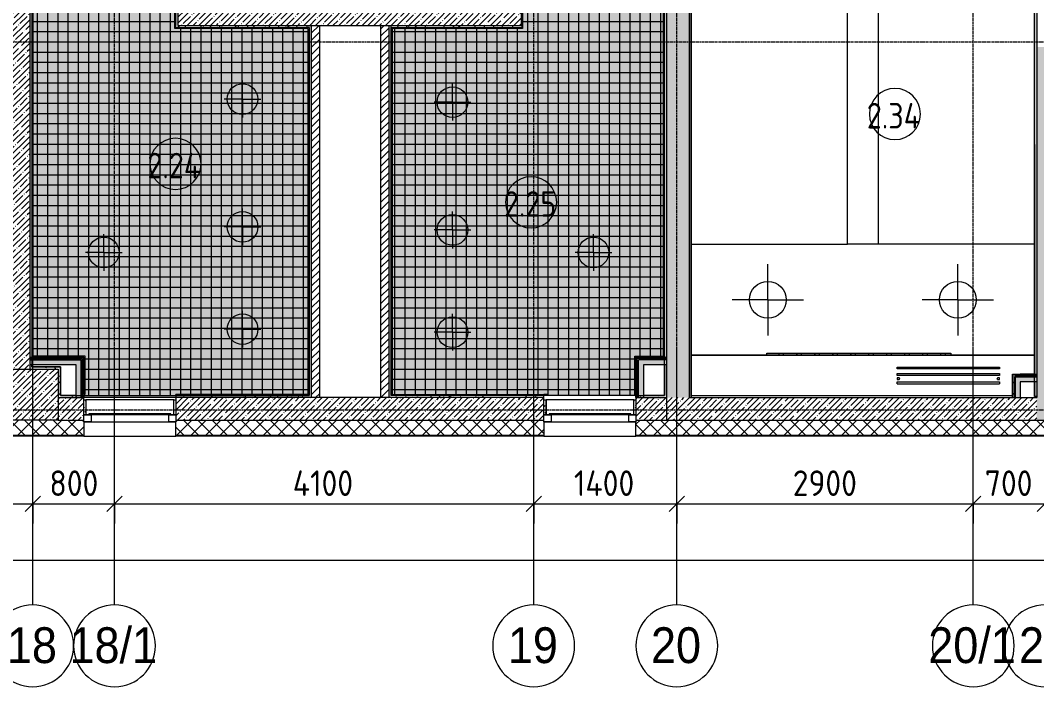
# Model space of a CAD drawing. Header units: millimetres. Extents: x 34897 to 231692, y -8553 to 29000.
# Drawn here: x 65539 to 75480, y -2706 to 3810 of the extents above; entities that cross this region are included whole.
import ezdxf

# ---------------------------------------------------------------- set-up
doc = ezdxf.new("R2010")
doc.units = ezdxf.units.MM
doc.linetypes.add('Осевая', pattern=[31.75, 6.35, -4.7625, 15.875, -4.7625])
for name, color, linetype, lineweight in [('A-ANNO-DIMS', 7, 'Continuous', 9), ('A-ANNO-DIMS-100', 7, 'Continuous', 9), ('A-AREA-IDEN', 7, 'Continuous', 9), ('A-CLNG-PATT', 7, 'Continuous', 9), ('A-GLAZ', 7, 'Continuous', 9), ('A-GLAZ-1', 7, 'Continuous', 13), ('A-WALL', 7, 'Continuous', 9), ('I-WALL', 7, 'Continuous', 9), ('M-EQPM', 7, 'Continuous', 9), ('S-COLS', 7, 'Continuous', 9), ('S-STRS-MBND', 7, 'Continuous', 9), ('Знаки', 7, 'Continuous', 9), ('Оси', 7, 'Continuous', 9), ('Оси-1', 7, 'Continuous', 20), ('Оси-2', 7, 'Осевая', 9)]:
    doc.layers.add(name, color=color, linetype=linetype, lineweight=lineweight)
for name, color, linetype, lineweight, true_color in [('A-ANNO-NOTE', 1, 'Continuous', 9, 0xff0000), ('A-CLNG-1', 7, 'Continuous', 9, 0xeaeaea), ('A-WALL-1', 7, 'Continuous', 9, 0x3c3c3c), ('A-WALL-2', 7, 'Continuous', 9, 0x535353), ('A-WALL-FNSH-1', 7, 'Continuous', 9, 0x3c3c3c), ('I-WALL-1', 7, 'Continuous', 9, 0x535353), ('S-COLS-1', 9, 'Continuous', 9, 0x808080), ('S-COLS-2', 7, 'Continuous', 9, 0x3c3c3c)]:
    doc.layers.add(name, color=color, linetype=linetype, lineweight=lineweight, true_color=true_color)
doc.layers.add('A-CLNG-PATT-1', color=7, linetype='Continuous', lineweight=9, transparency=1)
doc.styles.add('Arial', font='arial.ttf', dxfattribs={"width": 0.9, "height": 350})
doc.styles.add('GOST Common', font='GOST_Common.ttf', dxfattribs={"width": 0.9, "height": 250})
doc.styles.add('ISOCPEUR', font='isocpeur.ttf', dxfattribs={"width": 0.9, "height": 250})
doc.dimstyles.new('ISO-2_5_0_9К_БОЛЬШОЙ', dxfattribs={"dimscale": 304.8, "dimtxt": 248.995294, "dimasz": 0.492126, "dimexe": 0.393701, "dimexo": 0.984252, "dimgap": 0, "dimtad": 1, "dimdec": 0, "dimrnd": 10, "dimzin": 0, "dimdsep": 46, "dimtxsty": 'ISOCPEUR', "dimblk1": 'OBLIQUE', "dimblk2": 'OBLIQUE', "dimsah": 1, "dimcen": 0.09, "dimdle": 0.393701, "dimazin": 0, "dimtfac": 1, "dimtdec": 4, "dimtix": 1, "dimtmove": 0, "dimatfit": 3, "dimfxl": 1, "dimtvp": 1, "dimtolj": 1, "dimtzin": 0, "dimarcsym": 2})
pattern_1 = [(45, (0, 0), (-57.02463, 57.02463), []), (45, (57.025, 0), (-57.02463, 57.02463), [100.806, -20.161, 3.353, -16.808])]
pattern_2 = [(45, (0, 0), (-35.35534, 35.35534), [])]
pattern_3 = [(0, (0, 0), (121.92, 30.48), [10.058, -81.382, 10.058, -81.382, -487.68]), (0, (0, 0), (121.92, 30.48), [-182.88, 10.058, -172.822, 10.058, -81.382, -213.36]), (0, (0, 0), (121.92, 30.48), [-457.2, 10.058, -50.902, 10.058, -142.342]), (120, (45.72, 15.24), (-87.356454, 90.345817), [10.058, -81.382, 10.058, -81.382, -487.68]), (120, (45.72, 15.24), (-87.356454, 90.345817), [-182.88, 10.058, -172.822, 10.058, -81.382, -213.36]), (120, (45.72, 15.24), (-87.356454, 90.345817), [-457.2, 10.058, -50.902, 10.058, -142.342]), (240, (60.96, 76.2), (-34.563546, -120.825817), [10.058, -81.382, 10.058, -81.382, -487.68]), (240, (60.96, 76.2), (-34.563546, -120.825817), [-182.88, 10.058, -172.822, 10.058, -81.382, -213.36]), (240, (60.96, 76.2), (-34.563546, -120.825817), [-457.2, 10.058, -50.902, 10.058, -142.342])]
pattern_4 = [(45, (0, 0), (-106.06602, 106.06602), []), (135, (0, 0), (-106.06602, -106.06602), [])]

# ---------------------------------------------------------------- blocks, each defined once
blk = doc.blocks.new('BSC_Колонна _Прямоугольная - 500х500-V10-Сводный план потолков 2 этажа в осях 12-23')
at = {"layer": 'S-COLS-1'}
h = blk.add_hatch(dxfattribs=at)
h.set_pattern_fill('FP_11', color=256, style=0, pattern_type=2)
h.set_pattern_definition([(45, (-65660, -150), (-57.02463, 57.02463), []), (45, (-65602.975, -150), (-57.02463, 57.02463), [100.806, -20.161, 3.353, -16.808])])
h.paths.add_polyline_path([(-250, -250), (250, -250), (250, 250), (-250, 250), (-250, 192.6)])
at = {"layer": 'S-COLS-2'}
for p, q in [((-250, 250), (250, 250)), ((-250, -250), (-250, 250)), ((250, 250), (250, -250)), ((250, -250), (-250, -250))]:
    blk.add_line(p, q, dxfattribs=at)
blk = doc.blocks.new('120_Окно_СКБ_1Ст - 120_Окно_СКБ_1Ст 900х2500_h_-22445987-Сводный план потолков 2 этажа в осях 12-23')
at = {"layer": 'A-GLAZ'}
for p, q in [((450, -57), (-450, -57)), ((-450, -127), (450, -127))]:
    blk.add_line(p, q, dxfattribs=at)
at = {"layer": 'A-GLAZ-1'}
for p, q in [((-450, -127), (-450, -57)), ((-450, -57), (-380, -57)), ((-380, -57), (-380, -127)), ((380, -127), (380, -57)), ((380, -57), (450, -57)), ((450, -57), (450, -127)), ((-380, -127), (-450, -127)), ((-400, -127), (-400, -137)), ((-400, -137), (400, -137)), ((400, -137), (-400, -137)), ((-330, -137), (-330, -127)), ((330, -137), (330, -127)), ((450, -127), (380, -127)), ((400, -137), (400, -127))]:
    blk.add_line(p, q, dxfattribs=at)
blk = doc.blocks.new('radiator_prado_classic_z_tip_30_po exemplyaru - Classic Z Тип 30-500-30677907-Сводный план потолков 2 этажа в осях 12-23')
at = {"layer": 'M-EQPM'}
for p, q in [((0, 210), (0, 228)), ((0, 228), (1000, 228)), ((1000, 210), (0, 210)), ((1000, 228), (1000, 210)), ((0, 146), (0, 164)), ((0, 164), (1000, 164)), ((1000, 146), (0, 146)), ((17.5, 121.5), (0, 121.5)), ((17.5, 121.5), (0, 121.5)), ((0, 121.5), (0, 121.2)), ((0, 121.2), (0, 121.5)), ((0, 121.2), (0, 114)), ((0, 114), (0, 106.8)), ((0, 106.8), (0, 106.5)), ((0, 106.5), (0, 106.8)), ((0, 106.5), (17.5, 106.5)), ((0, 106.5), (17.5, 106.5)), ((1000, 121.5), (982.5, 121.5)), ((1000, 121.5), (982.5, 121.5)), ((982.5, 106.5), (1000, 106.5)), ((982.5, 106.5), (1000, 106.5)), ((1000, 164), (1000, 146)), ((1000, 121.5), (1000, 121.2)), ((1000, 121.2), (1000, 121.5)), ((1000, 121.5), (1000, 121.2)), ((1000, 106.5), (1000, 121.5)), ((1000, 106.8), (1000, 106.5)), ((1000, 106.5), (1000, 106.8)), ((1000, 106.8), (1000, 106.5)), ((0, 64), (0, 82)), ((0, 82), (1000, 82)), ((0, 64), (1000, 64)), ((1000, 82), (1000, 64))]:
    blk.add_line(p, q, dxfattribs=at)
for points, knots in [([(25, 114), (24.5, 114.5), (23.6, 115.4), (22.4, 116.6), (21.6, 117.4), (21.1, 117.9), (20.8, 118.2), (20.5, 118.5), (20.2, 118.8), (19.9, 119.2), (19.6, 119.4), (19.3, 119.7), (19, 120), (18.7, 120.3), (18.5, 120.5), (18.3, 120.7), (18.1, 120.9), (17.9, 121.1), (17.8, 121.2), (17.7, 121.3), (17.5, 121.5), (17.5, 121.5), (17.5, 121.5)], [0, 0, 0, 0, 0.142857, 0.285714, 0.357143, 0.392857, 0.428571, 0.464286, 0.5, 0.535714, 0.571429, 0.607143, 0.642857, 0.678571, 0.714286, 0.75, 0.785714, 0.821429, 0.857143, 0.892857, 0.928571, 1, 1, 1, 1]), ([(17.5, 106.5), (17.5, 106.5), (17.5, 106.5), (17.7, 106.7), (17.8, 106.8), (17.9, 106.9), (18.1, 107.1), (18.3, 107.3), (18.5, 107.5), (18.7, 107.7), (19, 108), (19.3, 108.3), (19.6, 108.6), (19.9, 108.8), (20.3, 109.3), (20.7, 109.7), (21.1, 110.1), (21.6, 110.6), (22.4, 111.4), (23.6, 112.6), (24.5, 113.5), (25, 114)], [0, 0, 0, 0, 0.071429, 0.107143, 0.142857, 0.178571, 0.214286, 0.25, 0.285714, 0.321429, 0.357143, 0.392857, 0.428571, 0.464286, 0.5, 0.571429, 0.607143, 0.642857, 0.714286, 0.857143, 1, 1, 1, 1]), ([(982.5, 121.5), (982.5, 121.5), (982.5, 121.5), (982.3, 121.3), (982.2, 121.2), (982.1, 121.1), (981.9, 120.9), (981.7, 120.7), (981.5, 120.5), (981.3, 120.3), (981, 120), (980.7, 119.7), (980.4, 119.4), (980.1, 119.2), (979.7, 118.7), (979.3, 118.3), (978.9, 117.9), (978.4, 117.4), (977.6, 116.6), (976.4, 115.4), (975.5, 114.5), (975, 114)], [0, 0, 0, 0, 0.071429, 0.107143, 0.142857, 0.178571, 0.214286, 0.25, 0.285714, 0.321429, 0.357143, 0.392857, 0.428571, 0.464286, 0.5, 0.571429, 0.607143, 0.642857, 0.714286, 0.857143, 1, 1, 1, 1]), ([(975, 114), (975.5, 113.5), (976.4, 112.6), (977.6, 111.4), (978.4, 110.6), (978.9, 110.1), (979.2, 109.8), (979.5, 109.5), (979.8, 109.2), (980.1, 108.8), (980.4, 108.6), (980.7, 108.3), (981, 108), (981.3, 107.7), (981.5, 107.5), (981.7, 107.3), (981.9, 107.1), (982.1, 106.9), (982.2, 106.8), (982.3, 106.7), (982.5, 106.5), (982.5, 106.5), (982.5, 106.5)], [0, 0, 0, 0, 0.142857, 0.285714, 0.357143, 0.392857, 0.428571, 0.464286, 0.5, 0.535714, 0.571429, 0.607143, 0.642857, 0.678571, 0.714286, 0.75, 0.785714, 0.821429, 0.857143, 0.892857, 0.928571, 1, 1, 1, 1])]:
    blk.add_open_spline(points, degree=3, knots=knots, dxfattribs=at)
blk = doc.blocks.new('Съемный металлический экран с перфорацией - E1-31419150-Сводный план потолков 2 этажа в осях 12-23')
at = {"layer": 'Знаки'}
h = blk.add_hatch(dxfattribs=at)
h.set_pattern_fill('FP_57', color=256, style=0, pattern_type=2)
h.set_pattern_definition([(0, (-72821.406, -535), (0, 50.8), [13.612, -74.376]), (60, (-72796.006, -528.194), (-43.99409, 25.4), [13.612, -74.376]), (120, (-72789.2, -502.794), (-43.99409, -25.4), [13.612, -74.376]), (30, (-72807.79, -535), (9e-05, 101.59984), [13.612, -87.988]), (30, (-72833.19, -491.01), (9e-05, 101.59984), [13.612, -87.988]), (150, (-72821.41, -535), (-87.98809, -50.79984), [13.612, -87.988]), (150, (-72796.01, -491.01), (-87.98809, -50.79984), [13.612, -87.988]), (90, (-72789.2, -516.41), (-87.988, 50.8), [13.612, -87.988]), (90, (-72840, -516.41), (-87.988, 50.8), [13.612, -87.988])])
h.paths.add_polyline_path([(1236.9, 0), (1800, 0), (1800, 20), (0, 20), (0, 0), (1055, 0)])
for p, q in [((0, 0), (0, 20)), ((0, 20), (1800, 20)), ((1800, 0), (0, 0)), ((1800, 20), (1800, 0))]:
    blk.add_line(p, q, dxfattribs=at)
blk = doc.blocks.new('Ось сетки - D8-29747960-Сводный план потолков 2 этажа в осях 12-23')
at = {"layer": 'Оси-1'}
for start, end in [(360, 180), (180, 360)]:
    blk.add_arc((0, 0), 4, start, end, dxfattribs=at)
blk = doc.blocks.new('DIMBLOCK11-Сводный план потолков 2 этажа в осях 12-23')
at = {"layer": 'A-ANNO-DIMS-100'}
for p, q in [((61160, -1111.8), (61160, -797.9)), ((65660, -1111.8), (65660, -797.9)), ((61160, -917.9), (65660, -917.9)), ((61160, -917.9), (61160, -1111.8)), ((65660, -917.9), (65660, -1111.8))]:
    blk.add_line(p, q, dxfattribs=at)
at = {"layer": 'A-ANNO-DIMS-100', "lineweight": 20}
for p, q in [((61160, -917.9), (61235, -842.9)), ((65660, -917.9), (65735, -842.9)), ((61160, -917.9), (61085, -992.9)), ((65660, -917.9), (65585, -992.9))]:
    blk.add_line(p, q, dxfattribs=at)
at = {"layer": 'A-ANNO-DIMS-100', "color": 0, "insert": (63082, -591.3), "char_height": 250, "width": 787.208, "attachment_point": 1, "line_spacing_factor": 1.149209, "style": 'ISOCPEUR'}
blk.add_mtext('4500', dxfattribs=at)
blk = doc.blocks.new('_Oblique')
at = {"color": 0, "linetype": 'ByBlock', "lineweight": -2}
blk.add_line((-0.5, -0.5), (0.5, 0.5), dxfattribs=at)
blk = doc.blocks.new('DIMBLOCK12-Сводный план потолков 2 этажа в осях 12-23')
at = {"layer": 'A-ANNO-DIMS-100'}
for p, q in [((65660, -1111.8), (65660, -797.9)), ((66460, -1111.8), (66460, -797.9)), ((65660, -917.9), (66460, -917.9)), ((65660, -917.9), (65660, -1111.8)), ((66460, -917.9), (66460, -1111.8))]:
    blk.add_line(p, q, dxfattribs=at)
at = {"layer": 'A-ANNO-DIMS-100', "lineweight": 20}
for p, q in [((65660, -917.9), (65735, -842.9)), ((66460, -917.9), (66535, -842.9)), ((65660, -917.9), (65585, -992.9)), ((66460, -917.9), (66385, -992.9))]:
    blk.add_line(p, q, dxfattribs=at)
at = {"layer": 'A-ANNO-DIMS-100', "color": 0, "insert": (65823, -591.3), "char_height": 250, "width": 568.858, "attachment_point": 1, "line_spacing_factor": 1.149209, "style": 'ISOCPEUR'}
blk.add_mtext('800', dxfattribs=at)
blk = doc.blocks.new('DIMBLOCK13-Сводный план потолков 2 этажа в осях 12-23')
at = {"layer": 'A-ANNO-DIMS-100'}
for p, q in [((66460, -1111.8), (66460, -797.9)), ((70560, -1111.8), (70560, -797.9)), ((66460, -917.9), (70560, -917.9)), ((66460, -917.9), (66460, -1111.8)), ((70560, -917.9), (70560, -1111.8))]:
    blk.add_line(p, q, dxfattribs=at)
at = {"layer": 'A-ANNO-DIMS-100', "lineweight": 20}
for p, q in [((66460, -917.9), (66535, -842.9)), ((70560, -917.9), (70635, -842.9)), ((66460, -917.9), (66385, -992.9)), ((70560, -917.9), (70485, -992.9))]:
    blk.add_line(p, q, dxfattribs=at)
at = {"layer": 'A-ANNO-DIMS-100', "color": 0, "insert": (68203.5, -591.3), "char_height": 250, "width": 735.494, "attachment_point": 1, "line_spacing_factor": 1.149209, "style": 'ISOCPEUR'}
blk.add_mtext('4100', dxfattribs=at)
blk = doc.blocks.new('DIMBLOCK14-Сводный план потолков 2 этажа в осях 12-23')
at = {"layer": 'A-ANNO-DIMS-100'}
for p, q in [((70560, -1111.8), (70560, -797.9)), ((71960, -1111.8), (71960, -797.9)), ((70560, -917.9), (71960, -917.9)), ((70560, -917.9), (70560, -1111.8)), ((71960, -917.9), (71960, -1111.8))]:
    blk.add_line(p, q, dxfattribs=at)
at = {"layer": 'A-ANNO-DIMS-100', "lineweight": 20}
for p, q in [((70560, -917.9), (70635, -842.9)), ((71960, -917.9), (72035, -842.9)), ((70560, -917.9), (70485, -992.9)), ((71960, -917.9), (71885, -992.9))]:
    blk.add_line(p, q, dxfattribs=at)
at = {"layer": 'A-ANNO-DIMS-100', "color": 0, "insert": (70953.5, -591.3), "char_height": 250, "width": 735.494, "attachment_point": 1, "line_spacing_factor": 1.149209, "style": 'ISOCPEUR'}
blk.add_mtext('1400', dxfattribs=at)
blk = doc.blocks.new('DIMBLOCK15-Сводный план потолков 2 этажа в осях 12-23')
at = {"layer": 'A-ANNO-DIMS-100'}
for p, q in [((71960, -1111.8), (71960, -797.9)), ((74860, -1111.8), (74860, -797.9)), ((71960, -917.9), (74860, -917.9)), ((71960, -917.9), (71960, -1111.8)), ((74860, -917.9), (74860, -1111.8))]:
    blk.add_line(p, q, dxfattribs=at)
at = {"layer": 'A-ANNO-DIMS-100', "lineweight": 20}
for p, q in [((71960, -917.9), (72035, -842.9)), ((74860, -917.9), (74935, -842.9)), ((71960, -917.9), (71885, -992.9)), ((74860, -917.9), (74785, -992.9))]:
    blk.add_line(p, q, dxfattribs=at)
at = {"layer": 'A-ANNO-DIMS-100', "color": 0, "insert": (73094, -591.3), "char_height": 250, "width": 758.478, "attachment_point": 1, "line_spacing_factor": 1.149209, "style": 'ISOCPEUR'}
blk.add_mtext('2900', dxfattribs=at)
blk = doc.blocks.new('DIMBLOCK16-Сводный план потолков 2 этажа в осях 12-23')
at = {"layer": 'A-ANNO-DIMS-100'}
for p, q in [((74860, -1111.8), (74860, -797.9)), ((75560, -1111.8), (75560, -797.9)), ((74860, -917.9), (75560, -917.9)), ((74860, -917.9), (74860, -1111.8)), ((75560, -917.9), (75560, -1111.8))]:
    blk.add_line(p, q, dxfattribs=at)
at = {"layer": 'A-ANNO-DIMS-100', "lineweight": 20}
for p, q in [((74860, -917.9), (74935, -842.9)), ((75560, -917.9), (75635, -842.9)), ((74860, -917.9), (74785, -992.9)), ((75560, -917.9), (75485, -992.9))]:
    blk.add_line(p, q, dxfattribs=at)
at = {"layer": 'A-ANNO-DIMS-100', "color": 0, "insert": (74973, -591.3), "char_height": 250, "width": 568.858, "attachment_point": 1, "line_spacing_factor": 1.149209, "style": 'ISOCPEUR'}
blk.add_mtext('700', dxfattribs=at)
blk = doc.blocks.new('DIMBLOCK19-Сводный план потолков 2 этажа в осях 12-23')
at = {"layer": 'A-ANNO-DIMS-100'}
for p, q in [((38310, -1662), (38310, -1348.1)), ((84560, -1662), (84560, -1348.1)), ((38190, -1468.1), (84680, -1468.1)), ((38310, -1468.1), (38310, -1662)), ((84560, -1468.1), (84560, -1662))]:
    blk.add_line(p, q, dxfattribs=at)
at = {"layer": 'A-ANNO-DIMS-100', "lineweight": 20}
for p, q in [((38310, -1468.1), (38235, -1543.1)), ((38310, -1468.1), (38385, -1393.1)), ((84560, -1468.1), (84485, -1543.1)), ((84560, -1468.1), (84635, -1393.1))]:
    blk.add_line(p, q, dxfattribs=at)
at = {"layer": 'A-ANNO-DIMS-100', "color": 0, "insert": (61028, -1141.5), "char_height": 250, "width": 976.828, "attachment_point": 1, "line_spacing_factor": 1.149209, "style": 'ISOCPEUR'}
blk.add_mtext('46250', dxfattribs=at)
blk = doc.blocks.new('Марка_Помещения - Номер-25198446-Сводный план потолков 2 этажа в осях 12-23')
at = {"layer": 'A-AREA-IDEN'}
for start, end in [(360, 180), (180, 360)]:
    blk.add_arc((0, 0), 2.5, start, end, dxfattribs=at)

msp = doc.modelspace()

# ---------------------------------------------------------------- hatches: boundary and pattern name
at = {"layer": 'A-ANNO-NOTE'}
msp.add_hatch(color=256, dxfattribs=at).paths.add_polyline_path([(66160, 141), (67060, 141), (67060, 151), (68354, 151), (68354, 3729), (67049, 3729), (67049, 7649), (67055, 7649), (67055, 7659), (65955, 7659), (65955, 7649), (65941, 7649), (65941, 7369), (65661, 7369), (65661, 527.5), (66171, 527.5), (66171, 151), (66160, 151)])
at = {"layer": 'A-CLNG-PATT'}
h = msp.add_hatch(dxfattribs=at)
h.set_pattern_fill('FP_49', color=256, style=0, pattern_type=2)
h.set_pattern_definition([(90, (67007.5, 3900), (100, -6e-15), []), (0, (67007.5, 3900), (0, -100), [])])
h.paths.add_polyline_path([(66160, 141), (67060, 141), (67060, 151), (68354, 151), (68354, 3729), (67049, 3729), (67049, 7649), (67055, 7649), (67055, 7659), (65955, 7659), (65955, 7649), (65941, 7649), (65941, 7369), (65661, 7369), (65661, 527.5), (66171, 527.5), (66171, 151), (66160, 151)])
h = msp.add_hatch(dxfattribs=at)
h.set_pattern_fill('FP_50', color=256, style=0, pattern_type=2)
h.set_pattern_definition([(90, (70502.5, 3900), (100, -6e-15), []), (0, (70502.5, 3900), (0, -100), [])])
h.paths.add_polyline_path([(70697.5, 141), (71549.5, 141), (71549.5, 526.7), (71572.5, 526.5), (71827.5, 526.5), (71827.5, 515.5), (71839, 515.5), (71839, 521), (71829, 521), (71829, 7649), (71735, 7649), (71735, 7659), (70635, 7659), (70635, 7649), (70451, 7649), (70451, 3729), (69176, 3729), (69176, 151), (70660, 150), (70660, 141)])
at = {"layer": 'A-CLNG-PATT-1'}
for points in [[(66160, 141), (67060, 141), (67060, 151), (68354, 151), (68354, 3729), (67049, 3729), (67049, 7649), (67055, 7649), (67055, 7659), (65955, 7659), (65955, 7649), (65941, 7649), (65941, 7369), (65661, 7369), (65661, 527.5), (66171, 527.5), (66171, 151), (66160, 151)], [(70697.5, 141), (71549.5, 141), (71549.5, 526.7), (71572.5, 526.5), (71827.5, 526.5), (71827.5, 515.5), (71839, 515.5), (71839, 521), (71829, 521), (71829, 7649), (71735, 7649), (71735, 7659), (70635, 7659), (70635, 7649), (70451, 7649), (70451, 3729), (69176, 3729), (69176, 151), (70660, 150), (70660, 141)]]:
    msp.add_hatch(color=256, dxfattribs=at).paths.add_polyline_path(points)
at = {"layer": 'A-WALL'}
h = msp.add_hatch(dxfattribs=at)
h.set_pattern_fill('FP_21', color=256, style=0, pattern_type=2)
h.set_pattern_definition([(45, (0, 0), (-70.71068, 70.71068), []), (135, (0, 0), (-70.71068, -70.71068), [])])
h.paths.add_polyline_path([(75700, -250), (75700, -100), (71560, -100), (71560, -250), (75349.7, -250)])
h.paths.add_polyline_path([(70258.2, -250), (70660, -250), (70660, -100), (67060, -100), (67060, -250), (68803.5, -250)])
h.paths.add_polyline_path([(65910, -250), (66160, -250), (66160, -100), (65160, -100), (65160, -250), (65894.1, -250)])
h.paths.add_polyline_path([(62060, -250), (62060, -100), (60910, -100), (60910, -250), (61530, -250)])
h.paths.add_polyline_path([(58060, -250), (58810, -250), (58810, -100), (58060, -100), (58060, -118)])
h.paths.add_polyline_path([(57160, -250), (57160, -100), (56410, -100), (56410, -250)])
h.paths.add_polyline_path([(52801.7, -250), (53310, -250), (53310, -100), (51910, -100), (51910, -250)])
h.paths.add_polyline_path([(47410, -250), (48810, -250), (48810, -100), (47410, -100), (47410, -118)])
h.paths.add_polyline_path([(45310, -250), (45310, -100), (44936.3, -100), (44936.3, -250)])
h.paths.add_polyline_path([(44036.3, -250), (44036.3, -100), (42660, -100), (42660, -250)])
h.paths.add_polyline_path([(39560, -250), (39560, -100), (38742.7, -100), (38742.7, -250)])
at = {"layer": 'I-WALL'}
h = msp.add_hatch(dxfattribs=at)
h.set_pattern_fill('FP_17', color=256, style=0, pattern_type=2)
h.set_pattern_definition(pattern_1)
h.paths.add_polyline_path([(72080, 120), (72080, 7900), (71860, 7900), (71860, 120)])
h = msp.add_hatch(dxfattribs=at)
h.set_pattern_fill('FP_17', color=256, style=0, pattern_type=2)
h.set_pattern_definition(pattern_1)
h.paths.add_polyline_path([(75700, -100), (75700, 3550), (75480, 3550), (75480, -100)])
h.paths.add_polyline_path([(75700, 4050), (75700, 7900), (75480, 7900), (75480, 4050), (75662.2, 4050)])
h = msp.add_hatch(dxfattribs=at)
h.set_pattern_fill('FP_46', color=256, style=0, pattern_type=2)
h.set_pattern_definition(pattern_3)
h.paths.add_polyline_path([(67060, 3760), (67080, 3760), (67080, 7660), (67060, 7660), (67060, 4737.3)])
h = msp.add_hatch(dxfattribs=at)
h.set_pattern_fill('FP_46', color=256, style=0, pattern_type=2)
h.set_pattern_definition(pattern_3)
h.paths.add_polyline_path([(71860, 140), (71860, 7660), (71840, 7660), (71840, 140)])
h = msp.add_hatch(dxfattribs=at)
h.set_pattern_fill('FP_46', color=256, style=0, pattern_type=2)
h.set_pattern_definition(pattern_3)
h.paths.add_polyline_path([(72080, 120), (72100, 120), (72100, 7680), (72080, 7680), (72080, 1221.5)])
h = msp.add_hatch(dxfattribs=at)
h.set_pattern_fill('FP_46', color=256, style=0, pattern_type=2)
h.set_pattern_definition(pattern_3)
h.paths.add_polyline_path([(75480, 130), (75480, 7660), (75460, 7659), (75460, 130)])
h = msp.add_hatch(dxfattribs=at)
h.set_pattern_fill('FP_17', color=256, style=0, pattern_type=2)
h.set_pattern_definition(pattern_1)
h.paths.add_polyline_path([(65620.5, 400), (65630, 400), (65630, 7400), (65410, 7400), (65410, 400)])
h = msp.add_hatch(dxfattribs=at)
h.set_pattern_fill('FP_46', color=256, style=0, pattern_type=2)
h.set_pattern_definition(pattern_3)
h.paths.add_polyline_path([(65630, 400), (65650, 400), (65650, 7400), (65630, 7400), (65630, 1221.5)])
h = msp.add_hatch(dxfattribs=at)
h.set_pattern_fill('FP_17', color=256, style=0, pattern_type=2)
h.set_pattern_definition(pattern_1)
h.paths.add_polyline_path([(70440, 3760), (70440, 3980), (67080, 3980), (67080, 3760), (70258.2, 3760)])
h = msp.add_hatch(dxfattribs=at)
h.set_pattern_fill('FP_46', color=256, style=0, pattern_type=2)
h.set_pattern_definition(pattern_3)
h.paths.add_polyline_path([(68365, 3740), (68365, 3760), (67060, 3760), (67060, 3740), (68354, 3740)])
h = msp.add_hatch(dxfattribs=at)
h.set_pattern_fill('FP_46', color=256, style=0, pattern_type=2)
h.set_pattern_definition(pattern_3)
h.paths.add_polyline_path([(68385, 140), (68385, 3760), (68365, 3760), (68365, 140)])
h = msp.add_hatch(dxfattribs=at)
h.set_pattern_fill('FP_22', color=256, style=0, pattern_type=2)
h.set_pattern_definition(pattern_2)
h.paths.add_polyline_path([(68385, 120), (68465, 120), (68465, 3760), (68385, 3760), (68385, 140)])
h = msp.add_hatch(dxfattribs=at)
h.set_pattern_fill('FP_22', color=256, style=0, pattern_type=2)
h.set_pattern_definition(pattern_2)
h.paths.add_polyline_path([(69145, 120), (69145, 3760), (69065, 3760), (69065, 120)])
h = msp.add_hatch(dxfattribs=at)
h.set_pattern_fill('FP_46', color=256, style=0, pattern_type=2)
h.set_pattern_definition(pattern_3)
h.paths.add_polyline_path([(70440, 3740), (70451, 3740), (70451, 3760), (69145, 3760), (69145, 3740), (70426.3, 3740)])
h = msp.add_hatch(dxfattribs=at)
h.set_pattern_fill('FP_46', color=256, style=0, pattern_type=2)
h.set_pattern_definition(pattern_3)
h.paths.add_polyline_path([(69165, 120), (69165, 3740), (69145, 3740), (69145, 120)])
h = msp.add_hatch(dxfattribs=at)
h.set_pattern_fill('FP_56', color=256, style=0, pattern_type=2)
h.set_pattern_definition(pattern_4)
h.paths.add_polyline_path([(66147.5, 503), (66160, 503), (66160, 515.5), (65630, 515.5), (65630, 503), (65894.1, 503)])
h = msp.add_hatch(dxfattribs=at)
h.set_pattern_fill('FP_56', color=256, style=0, pattern_type=2)
h.set_pattern_definition(pattern_4)
h.paths.add_polyline_path([(66147.5, 490.5), (66147.5, 503), (65630, 503), (65630, 490.5), (66135, 490.5)])
h = msp.add_hatch(dxfattribs=at)
h.set_pattern_fill('FP_56', color=256, style=0, pattern_type=2)
h.set_pattern_definition(pattern_4)
h.paths.add_polyline_path([(66160, 120), (66160, 503), (66147.5, 503), (66147.5, 120)])
h = msp.add_hatch(dxfattribs=at)
h.set_pattern_fill('FP_56', color=256, style=0, pattern_type=2)
h.set_pattern_definition(pattern_4)
h.paths.add_polyline_path([(71860, 503), (71860, 515.5), (71560, 515.5), (71560, 503), (71713, 503)])
h = msp.add_hatch(dxfattribs=at)
h.set_pattern_fill('FP_56', color=256, style=0, pattern_type=2)
h.set_pattern_definition(pattern_4)
h.paths.add_polyline_path([(71572.5, 120), (71572.5, 503), (71560, 503), (71560, 120)])
h = msp.add_hatch(dxfattribs=at)
h.set_pattern_fill('FP_56', color=256, style=0, pattern_type=2)
h.set_pattern_definition(pattern_4)
h.paths.add_polyline_path([(71585, 490.5), (71860, 490.5), (71860, 503), (71572.5, 503), (71572.5, 490.5)])
for points in [[(66135, 440.5), (66135, 490.5), (65630, 490.5), (65630, 440.5), (66085, 440.5)], [(66135, 120), (66135, 440.5), (66085, 440.5), (66085, 120)], [(71860, 440.5), (71860, 490.5), (71585, 490.5), (71585, 440.5), (71713, 440.5)], [(71585, 120), (71635, 120), (71635, 440.5), (71585, 440.5), (71585, 342.6)], [(75320, 120), (75320, 325), (75270, 325), (75270, 120)], [(75320, 275), (75480, 275), (75480, 325), (75320, 325)]]:
    msp.add_hatch(color=256, dxfattribs=at).paths.add_polyline_path(points)
h = msp.add_hatch(dxfattribs=at)
h.set_pattern_fill('FP_46', color=256, style=0, pattern_type=2)
h.set_pattern_definition(pattern_3)
h.paths.add_polyline_path([(65930, 400), (65930, 420), (65650, 420), (65650, 400), (65910, 400)])
h = msp.add_hatch(dxfattribs=at)
h.set_pattern_fill('FP_46', color=256, style=0, pattern_type=2)
h.set_pattern_definition(pattern_3)
h.paths.add_polyline_path([(65910, 120), (65930, 120), (65930, 400), (65910, 400), (65910, 342.6)])
h = msp.add_hatch(dxfattribs=at)
h.set_pattern_fill('FP_56', color=256, style=0, pattern_type=2)
h.set_pattern_definition(pattern_4)
h.paths.add_polyline_path([(66135, 120), (66147.5, 120), (66147.5, 490.5), (66135, 490.5), (66135, 342.6)])
h = msp.add_hatch(dxfattribs=at)
h.set_pattern_fill('FP_56', color=256, style=0, pattern_type=2)
h.set_pattern_definition(pattern_4)
h.paths.add_polyline_path([(71585, 120), (71585, 490.5), (71572.5, 490.5), (71572.5, 120)])
h = msp.add_hatch(dxfattribs=at)
h.set_pattern_fill('FP_56', color=256, style=0, pattern_type=2)
h.set_pattern_definition(pattern_4)
h.paths.add_polyline_path([(75245, 120), (75257.5, 120), (75257.5, 351), (75245, 350), (75245, 122.8)])
h = msp.add_hatch(dxfattribs=at)
h.set_pattern_fill('FP_56', color=256, style=0, pattern_type=2)
h.set_pattern_definition(pattern_4)
h.paths.add_polyline_path([(75257.5, 120), (75270, 120), (75270, 351), (75257.5, 350), (75257.5, 122.8)])
h = msp.add_hatch(dxfattribs=at)
h.set_pattern_fill('FP_56', color=256, style=0, pattern_type=2)
h.set_pattern_definition(pattern_4)
h.paths.add_polyline_path([(75320, 337.5), (75480, 337.5), (75480, 350), (75270, 350), (75270, 337.5)])
h = msp.add_hatch(dxfattribs=at)
h.set_pattern_fill('FP_56', color=256, style=0, pattern_type=2)
h.set_pattern_definition(pattern_4)
h.paths.add_polyline_path([(75349.7, 325), (75480, 325), (75480, 337.5), (75270, 337.5), (75270, 325), (75320, 325)])
h = msp.add_hatch(dxfattribs=at)
h.set_pattern_fill('FP_17', color=256, style=0, pattern_type=2)
h.set_pattern_definition(pattern_1)
h.paths.add_polyline_path([(71560, -100), (71860, -100), (71860, 120), (71560, 120), (71560, -48)])
h.paths.add_polyline_path([(70258.2, -100), (70660, -100), (70660, 120), (67060, 120), (67060, -100), (68803.5, -100)])
h.paths.add_polyline_path([(65910, -100), (66160, -100), (66160, 120), (65910, 120), (65910, -48)])
h = msp.add_hatch(dxfattribs=at)
h.set_pattern_fill('FP_46', color=256, style=0, pattern_type=2)
h.set_pattern_definition(pattern_3)
h.paths.add_polyline_path([(67060, 120), (68385, 120), (68385, 140), (67060, 140)])
h.paths.add_polyline_path([(66160, 120), (66160, 140), (65930, 140), (65930, 120)])
h = msp.add_hatch(dxfattribs=at)
h.set_pattern_fill('FP_46', color=256, style=0, pattern_type=2)
h.set_pattern_definition(pattern_3)
h.paths.add_polyline_path([(66180, -48), (66180, 100), (66160, 100), (66160, -48)])
h = msp.add_hatch(dxfattribs=at)
h.set_pattern_fill('FP_46', color=256, style=0, pattern_type=2)
h.set_pattern_definition(pattern_3)
h.paths.add_polyline_path([(67060, -48), (67060, 100), (67040, 100), (67040, -48)])
h = msp.add_hatch(dxfattribs=at)
h.set_pattern_fill('FP_46', color=256, style=0, pattern_type=2)
h.set_pattern_definition(pattern_3)
h.paths.add_polyline_path([(71860, 120), (71860, 140), (71560, 140), (71560, 120), (71713, 120)])
h.paths.add_polyline_path([(69165, 120), (70660, 120), (70660, 140), (69165, 140)])
h = msp.add_hatch(dxfattribs=at)
h.set_pattern_fill('FP_46', color=256, style=0, pattern_type=2)
h.set_pattern_definition(pattern_3)
h.paths.add_polyline_path([(70680, -48), (70680, 100), (70660, 100), (70660, -48)])
h = msp.add_hatch(dxfattribs=at)
h.set_pattern_fill('FP_46', color=256, style=0, pattern_type=2)
h.set_pattern_definition(pattern_3)
h.paths.add_polyline_path([(71560, -48), (71560, 100), (71540, 100), (71540, -48)])
h = msp.add_hatch(dxfattribs=at)
h.set_pattern_fill('FP_17', color=256, style=0, pattern_type=2)
h.set_pattern_definition(pattern_1)
h.paths.add_polyline_path([(75349.7, -100), (75480, -100), (75480, 120), (71860, 120), (71860, -100), (74622.4, -100)])

# ---------------------------------------------------------------- linework, layer by layer
at = {"layer": 'A-ANNO-NOTE'}
for p, q in [((67049, 3729), (67049, 7649)), ((65661, 7369), (65661, 527.5)), ((68354, 3729), (67049, 3729)), ((68354, 151), (68354, 3729)), ((67711.5, 3040), (67711.5, 3220)), ((69765.5, 3010), (69765.5, 3190)), ((67711.5, 3040), (67531.5, 3040)), ((67711.5, 3040), (67891.5, 3040)), ((67711.5, 3040), (67711.5, 2860)), ((69765.5, 3010), (69585.5, 3010)), ((69765.5, 3010), (69945.5, 3010)), ((69765.5, 3010), (69765.5, 2830)), ((67712.5, 1790), (67712.5, 1970)), ((69765.5, 1760), (69765.5, 1940)), ((67712.5, 1790), (67532.5, 1790)), ((67712.5, 1790), (67892.5, 1790)), ((67712.5, 1790), (67712.5, 1610)), ((66355, 1540), (66355, 1720)), ((69765.5, 1760), (69585.5, 1760)), ((69765.5, 1760), (69945.5, 1760)), ((69765.5, 1760), (69765.5, 1580)), ((71145, 1540), (71145, 1720)), ((66355, 1540), (66175, 1540)), ((66355, 1540), (66535, 1540)), ((66355, 1540), (66355, 1360)), ((71145, 1540), (70965, 1540)), ((71145, 1540), (71325, 1540)), ((71145, 1540), (71145, 1360)), ((72851, 1077.5), (72851, 1426.4)), ((74709, 1077.5), (74709, 1426.4)), ((72851, 1077.5), (72502.1, 1077.5)), ((72851, 1077.5), (72851, 728.6)), ((72851, 1077.5), (73199.9, 1077.5)), ((74709, 1077.5), (74360.1, 1077.5)), ((74709, 1077.5), (74709, 728.6)), ((74709, 1077.5), (75057.9, 1077.5)), ((67712.5, 790), (67712.5, 970)), ((69766, 760), (69766, 940)), ((67712.5, 790), (67532.5, 790)), ((67712.5, 790), (67892.5, 790)), ((67712.5, 790), (67712.5, 610)), ((69766, 760), (69586, 760)), ((69766, 760), (69946, 760)), ((69766, 760), (69766, 580)), ((65661, 527.5), (66171, 527.5)), ((66171, 527.5), (66171, 151)), ((66171, 151), (66160, 151)), ((66160, 151), (66160, 141)), ((66160, 141), (67060, 141)), ((67060, 141), (67060, 151)), ((67060, 151), (68354, 151))]:
    msp.add_line(p, q, dxfattribs=at)
for centre, radius in [((67711.5, 3040), 150), ((69765.5, 3010), 150), ((67712.5, 1790), 150), ((69765.5, 1760), 150), ((66355, 1540), 150), ((71145, 1540), 150), ((72851, 1077.5), 180), ((74709, 1077.5), 180), ((67712.5, 790), 150), ((69766, 760), 150)]:
    msp.add_circle(centre, radius, dxfattribs=at)
at = {"layer": 'A-CLNG-1'}
for p, q in [((66160, 141), (67060, 141)), ((67039, 100), (66181, 100)), ((66181, 100), (66181, -48)), ((71539, 100), (70681, 100)), ((70681, 100), (70681, -48))]:
    msp.add_line(p, q, dxfattribs=at)
at = {"layer": 'A-WALL'}
for p, q in [((67080, 7680), (67080, 3760)), ((71840, 140), (71840, 7660)), ((71860, 7680), (71860, -100)), ((72080, 7680), (72080, 120)), ((65650, 7380), (65650, 420)), ((67080, 3760), (70451, 3760)), ((68365, 3740), (68365, 140)), ((68385, 3760), (68385, 120)), ((69165, 3740), (70451, 3740)), ((69165, 140), (69165, 3740)), ((75480, 3550), (75480, 120)), ((65630, 503), (66147.5, 503)), ((66147.5, 120), (66147.5, 503)), ((71572.5, 120), (71572.5, 503)), ((71860, 503), (71572.5, 503)), ((65630, 490.5), (66135, 490.5)), ((66135, 120), (66135, 490.5)), ((71585, 120), (71585, 490.5)), ((71860, 490.5), (71585, 490.5)), ((75257.5, 351), (75257.5, 120)), ((75270, 350), (75270, 351)), ((75270, 337.5), (75480, 337.5)), ((75270, 325), (75270, 120)), ((75270, 325), (75480, 325)), ((75320, 350), (75320, 351)), ((75459, 351), (75459, 350)), ((67060, 140), (68365, 140)), ((69165, 120), (67060, 120)), ((70660, 140), (69165, 140)), ((70660, 120), (69165, 120)), ((71560, 120), (71860, 120)), ((65910, -100), (66160, -100)), ((67060, -100), (70660, -100)), ((71560, -100), (75700, -100)), ((66160, -250), (65160, -250)), ((66160, -253), (65160, -253)), ((70660, -250), (67060, -250)), ((70660, -253), (67060, -253)), ((75850, -250), (71560, -250)), ((75853, -253), (71560, -253))]:
    msp.add_line(p, q, dxfattribs=at)
at = {"layer": 'A-WALL-1'}
for p, q in [((67060, 3740), (67060, 7660)), ((72100, 7680), (72100, 120)), ((75460, 130), (75460, 7660)), ((65630, 7400), (65630, 400)), ((68365, 3740), (68354, 3740)), ((68465, 3760), (68465, 120)), ((69065, 120), (69065, 3760)), ((69145, 120), (69145, 3760)), ((70451, 3760), (70451, 3740)), ((65630, 515.5), (66160, 515.5)), ((71560, 120), (71560, 515.5)), ((71560, 515.5), (71860, 515.5)), ((66085, 440.5), (65630, 440.5)), ((65650, 420), (65930, 420)), ((65930, 420), (65930, 140)), ((66085, 120), (66085, 440.5)), ((71635, 440.5), (71635, 120)), ((71860, 440.5), (71635, 440.5)), ((75245, 120), (75245, 351)), ((75245, 351), (75320, 351)), ((75320, 350), (75480, 350)), ((75320, 275), (75320, 120)), ((75480, 275), (75320, 275)), ((65910, 120), (66160, 120)), ((65930, 140), (66160, 140)), ((66160, 151), (66160, 120)), ((66160, -48), (66160, 140)), ((66160, 100), (66180, 100)), ((66180, 100), (66180, -48)), ((67040, -48), (67040, 100)), ((67040, 100), (67060, 100)), ((67060, 140), (67060, -48)), ((70660, -48), (70660, 140)), ((70660, 100), (70680, 100)), ((70680, 100), (70680, -48)), ((71540, -48), (71540, 100)), ((71540, 100), (71560, 100)), ((71560, 140), (71560, -48)), ((71560.5, 140), (71840, 140)), ((72080, 120), (75480, 120)), ((75480, 130), (75460, 130)), ((66160, -118), (66160, -250)), ((67060, -250), (67060, -118)), ((70660, -118), (70660, -250)), ((71560, -250), (71560, -118))]:
    msp.add_line(p, q, dxfattribs=at)
at = {"layer": 'A-WALL-2'}
for p, q in [((66160, -258), (67060, -258)), ((70660, -258), (71560, -258))]:
    msp.add_line(p, q, dxfattribs=at)
at = {"layer": 'A-WALL-FNSH-1'}
for p, q in [((72101, 7659), (72101, 1697.7)), ((75459, 2595.8), (75459, 7659)), ((67049, 3729), (67049, 7649)), ((70440, 3760), (70440, 7649)), ((70451, 7649), (70451, 3760)), ((71829, 521), (71829, 7649)), ((65661, 7369), (65661, 515.5)), ((68354, 3729), (67049, 3729)), ((67060, 3740), (68354, 3740)), ((68354, 151), (68354, 3729)), ((70451, 3729), (69176, 3729)), ((69176, 3729), (69176, 151)), ((70451, 3740), (70451, 3729)), ((75460, 2595.8), (75459, 2595.8)), ((75459, 2209.6), (75460, 2209.6)), ((65650, 527.5), (66171, 527.5)), ((66160, 516.5), (65650, 516.5)), ((66160, 151), (66160, 516.5)), ((66160, 151), (66160, 515.5)), ((66160, 515.5), (66161, 515.5)), ((66161, 515.5), (66161, 151)), ((66171, 527.5), (66171, 151)), ((71549.5, 140), (71549.5, 526.7)), ((71549.5, 526.7), (71560.5, 526.7)), ((71560.5, 526.7), (71560.5, 526.5)), ((71560.5, 526.5), (71827.5, 526.5)), ((71560.5, 515.5), (71560.5, 140)), ((71827.5, 526.5), (71827.5, 515.5)), ((71840, 521), (71829, 521)), ((72100, 536), (75449, 536)), ((75449, 535), (72100, 535)), ((75449, 536), (75449, 535)), ((75244, 140), (75244, 351)), ((75244, 351), (75245, 351)), ((75320, 351), (75459, 351)), ((75459, 350), (75320, 350)), ((75459, 275), (75459, 350)), ((66171, 151), (66160, 151)), ((66180, 100), (66181, 100)), ((66181, 100), (66181, -48)), ((67039, -48), (67039, 100)), ((67039, 100), (67040, 100)), ((67060, 140), (67060, 151)), ((68365, 151), (67060, 151)), ((69176, 151), (70697.5, 151)), ((70697.5, 150), (70660, 150)), ((70660, 150), (70660, 140)), ((70680, 100), (70681, 100)), ((70681, 100), (70681, -48)), ((70697.5, 151), (70697.5, 150)), ((71539, -48), (71539, 100)), ((71539, 100), (71540, 100)), ((71560.5, 140), (71549.5, 140)), ((72100, 140), (75244, 140)), ((75244, 139), (72101.4, 139)), ((75244, 130), (75244, 139)), ((75245, 130), (75244, 130)), ((75460, 140.5), (75459, 140.5)), ((66160, -258), (65160, -258)), ((66160, -250), (66160, -258)), ((67060, -258), (67060, -250)), ((70660, -258), (67060, -258)), ((70660, -250), (70660, -258)), ((71560, -258), (71560, -250)), ((75858, -258), (71560, -258))]:
    msp.add_line(p, q, dxfattribs=at)
at = {"layer": 'I-WALL-1'}
for p, q in [((72100.4, 5520.3), (72100.4, 130)), ((72101.4, 140), (72101.4, 5520.3)), ((72101, 3243.3), (72100, 3243.3)), ((72100.4, 3234.4), (72101.4, 3234.4)), ((75459, 2595.8), (75459, 350)), ((75460, 2003.2), (75459, 2003.2)), ((75460, 1836.1), (75459, 1836.1)), ((72101, 130), (72101, 1697.7)), ((75460, 1785.5), (75459, 1785.5)), ((72100.4, 1630.5), (72101.4, 1630.5)), ((72101, 1521), (72100, 1521)), ((72100.4, 1510.4), (72101.4, 1510.4)), ((75459, 1462.3), (75460, 1462.3)), ((72101, 1320), (72100, 1320)), ((72100.4, 1310), (72101.4, 1310)), ((75459, 1379.5), (75460, 1379.5)), ((71839, 521), (71839, 515.5)), ((75460, 536), (75459, 536)), ((65651, 420), (65651, 440.5)), ((65931, 421), (65651, 421)), ((65931, 141), (65931, 421)), ((71839, 440.5), (71839, 141)), ((75459, 275), (75459, 140.5)), ((66085, 141), (65931, 141)), ((67060, 120), (66160, 120)), ((71549.5, 141), (70660, 141)), ((71549.5, 140), (70660, 140)), ((71839, 141), (71635, 141)), ((72100, 130), (72101.4, 130)), ((72101, 139), (72101.4, 139)), ((72101.4, 130), (72101.4, 139))]:
    msp.add_line(p, q, dxfattribs=at)
at = {"layer": 'S-STRS-MBND'}
for p, q in [((73630, 1620), (73630, 5520)), ((73930, 5520), (73930, 1620)), ((75480, 5520), (75480, 2620)), ((72100, 1620), (73630, 1620)), ((73930, 1620), (73630, 1620)), ((75460, 1620), (73930, 1620))]:
    msp.add_line(p, q, dxfattribs=at)
at = {"layer": 'Оси'}
for p, q in [((65660, -1906.3), (65660, 593.7)), ((66460, -1906.3), (66460, 593.7)), ((70560, -1906.3), (70560, 593.7)), ((71960, -1906.3), (71960, 593.7)), ((74860, -1906.3), (74860, 593.7))]:
    msp.add_line(p, q, dxfattribs=at)
at = {"layer": 'Оси-2'}
for p, q in [((65660, 593.7), (65660, 24898.1)), ((66460, 593.7), (66460, 24898.1)), ((70560, 593.7), (70560, 24898.1)), ((71960, 593.7), (71960, 24898.1)), ((74860, 593.7), (74860, 24898.1)), ((38196.8, 3600), (82030.3, 3600)), ((38196.8, 0), (82030.3, 0))]:
    msp.add_line(p, q, dxfattribs=at)

# ---------------------------------------------------------------- block references
at = {"layer": 'A-AREA-IDEN', "xscale": 99.99999999999993, "yscale": 99.99999999999993, "zscale": 99.99999999999993}
for p in [(74093.3, 2893.6), (67056, 2406.1), (70534.9, 2030.6)]:
    msp.add_blockref('Марка_Помещения - Номер-25198446-Сводный план потолков 2 этажа в осях 12-23', p, dxfattribs=at)
at = {"layer": 'A-GLAZ', "rotation": 180}
for p in [(66610, -175), (71110, -175)]:
    msp.add_blockref('120_Окно_СКБ_1Ст - 120_Окно_СКБ_1Ст 900х2500_h_-22445987-Сводный план потолков 2 этажа в осях 12-23', p, dxfattribs=at)
at = {"layer": 'M-EQPM'}
msp.add_blockref('radiator_prado_classic_z_tip_30_po exemplyaru - Classic Z Тип 30-500-30677907-Сводный план потолков 2 этажа в осях 12-23', (74116.7, 191.7), dxfattribs=at)
at = {"layer": 'S-COLS'}
msp.add_blockref('BSC_Колонна _Прямоугольная - 500х500-V10-Сводный план потолков 2 этажа в осях 12-23', (65660, 150), dxfattribs=at)
at = {"layer": 'Знаки'}
msp.add_blockref('Съемный металлический экран с перфорацией - E1-31419150-Сводный план потолков 2 этажа в осях 12-23', (72840, 535), dxfattribs=at)
at = {"layer": 'Оси-1', "xscale": 99.99999999999993, "yscale": 99.99999999999993, "zscale": 99.99999999999993}
for p in [(65660, -2306.3), (66460, -2306.3), (70560, -2306.3), (71960, -2306.3), (74860, -2306.3), (75560, -2306.3)]:
    msp.add_blockref('Ось сетки - D8-29747960-Сводный план потолков 2 этажа в осях 12-23', p, dxfattribs=at)

# ---------------------------------------------------------------- texts
at = {"layer": 'A-AREA-IDEN', "char_height": 250, "attachment_point": 1, "style": 'GOST Common'}
for s, insert, width in [('2.34', (73818.5, 3002.1), 685.443), ('2.24', (66781.2, 2514.6), 685.443), ('2.25', (70269.2, 2139.1), 663.797)]:
    msp.add_mtext(s, dxfattribs=dict(at, insert=insert, width=width))
at = {"layer": 'Оси', "char_height": 350, "attachment_point": 1, "style": 'Arial'}
for s, insert, width in [('18', (65407.4, -2125.6), 606.076), ('18/1', (66019.7, -2125.6), 1060.633), ('19', (70307.4, -2125.6), 606.076), ('20', (71707.4, -2125.6), 606.076), ('20/1', (74419.7, -2125.6), 1060.633), ('21', (75307.4, -2125.6), 606.076)]:
    msp.add_mtext(s, dxfattribs=dict(at, insert=insert, width=width))

# ---------------------------------------------------------------- dimensions: what is measured, and where the dimension line sits
at = {"layer": 'A-ANNO-DIMS'}
for base, p1, p2, override, picture, middle in [((65660, -917.9), (61160, -811.8), (65660, -811.8), {"dimpost": '<>', "dimfxl": 4500}, 'DIMBLOCK11-Сводный план потолков 2 этажа в осях 12-23', (63410, -792.9)), ((66460, -917.9), (65660, -811.8), (66460, -811.8), {"dimpost": '<>', "dimfxl": 800}, 'DIMBLOCK12-Сводный план потолков 2 этажа в осях 12-23', (66060, -792.9)), ((70560, -917.9), (66460, -811.8), (70560, -811.8), {"dimpost": '<>', "dimfxl": 4100}, 'DIMBLOCK13-Сводный план потолков 2 этажа в осях 12-23', (68510, -792.9)), ((71960, -917.9), (70560, -811.8), (71960, -811.8), {"dimpost": '<>', "dimfxl": 1400}, 'DIMBLOCK14-Сводный план потолков 2 этажа в осях 12-23', (71260, -792.9)), ((74860, -917.9), (71960, -811.8), (74860, -811.8), {"dimpost": '<>', "dimfxl": 2900}, 'DIMBLOCK15-Сводный план потолков 2 этажа в осях 12-23', (73410, -792.9)), ((75560, -917.9), (74860, -811.8), (75560, -811.8), {"dimpost": '<>', "dimfxl": 700}, 'DIMBLOCK16-Сводный план потолков 2 этажа в осях 12-23', (75210, -792.9)), ((84560, -1468.1), (38310, -1362), (84560, -1362), {"dimpost": '<>', "dimfxl": 46250}, 'DIMBLOCK19-Сводный план потолков 2 этажа в осях 12-23', (61435, -1343.1))]:
    dim = msp.add_linear_dim(base=base, p1=p1, p2=p2, dimstyle='ISO-2_5_0_9К_БОЛЬШОЙ', override=override, dxfattribs=at)
    dim.commit()
    dim.dimension.update_dxf_attribs({"geometry": picture, "text_midpoint": middle})

doc.saveas('drawing.dxf')
